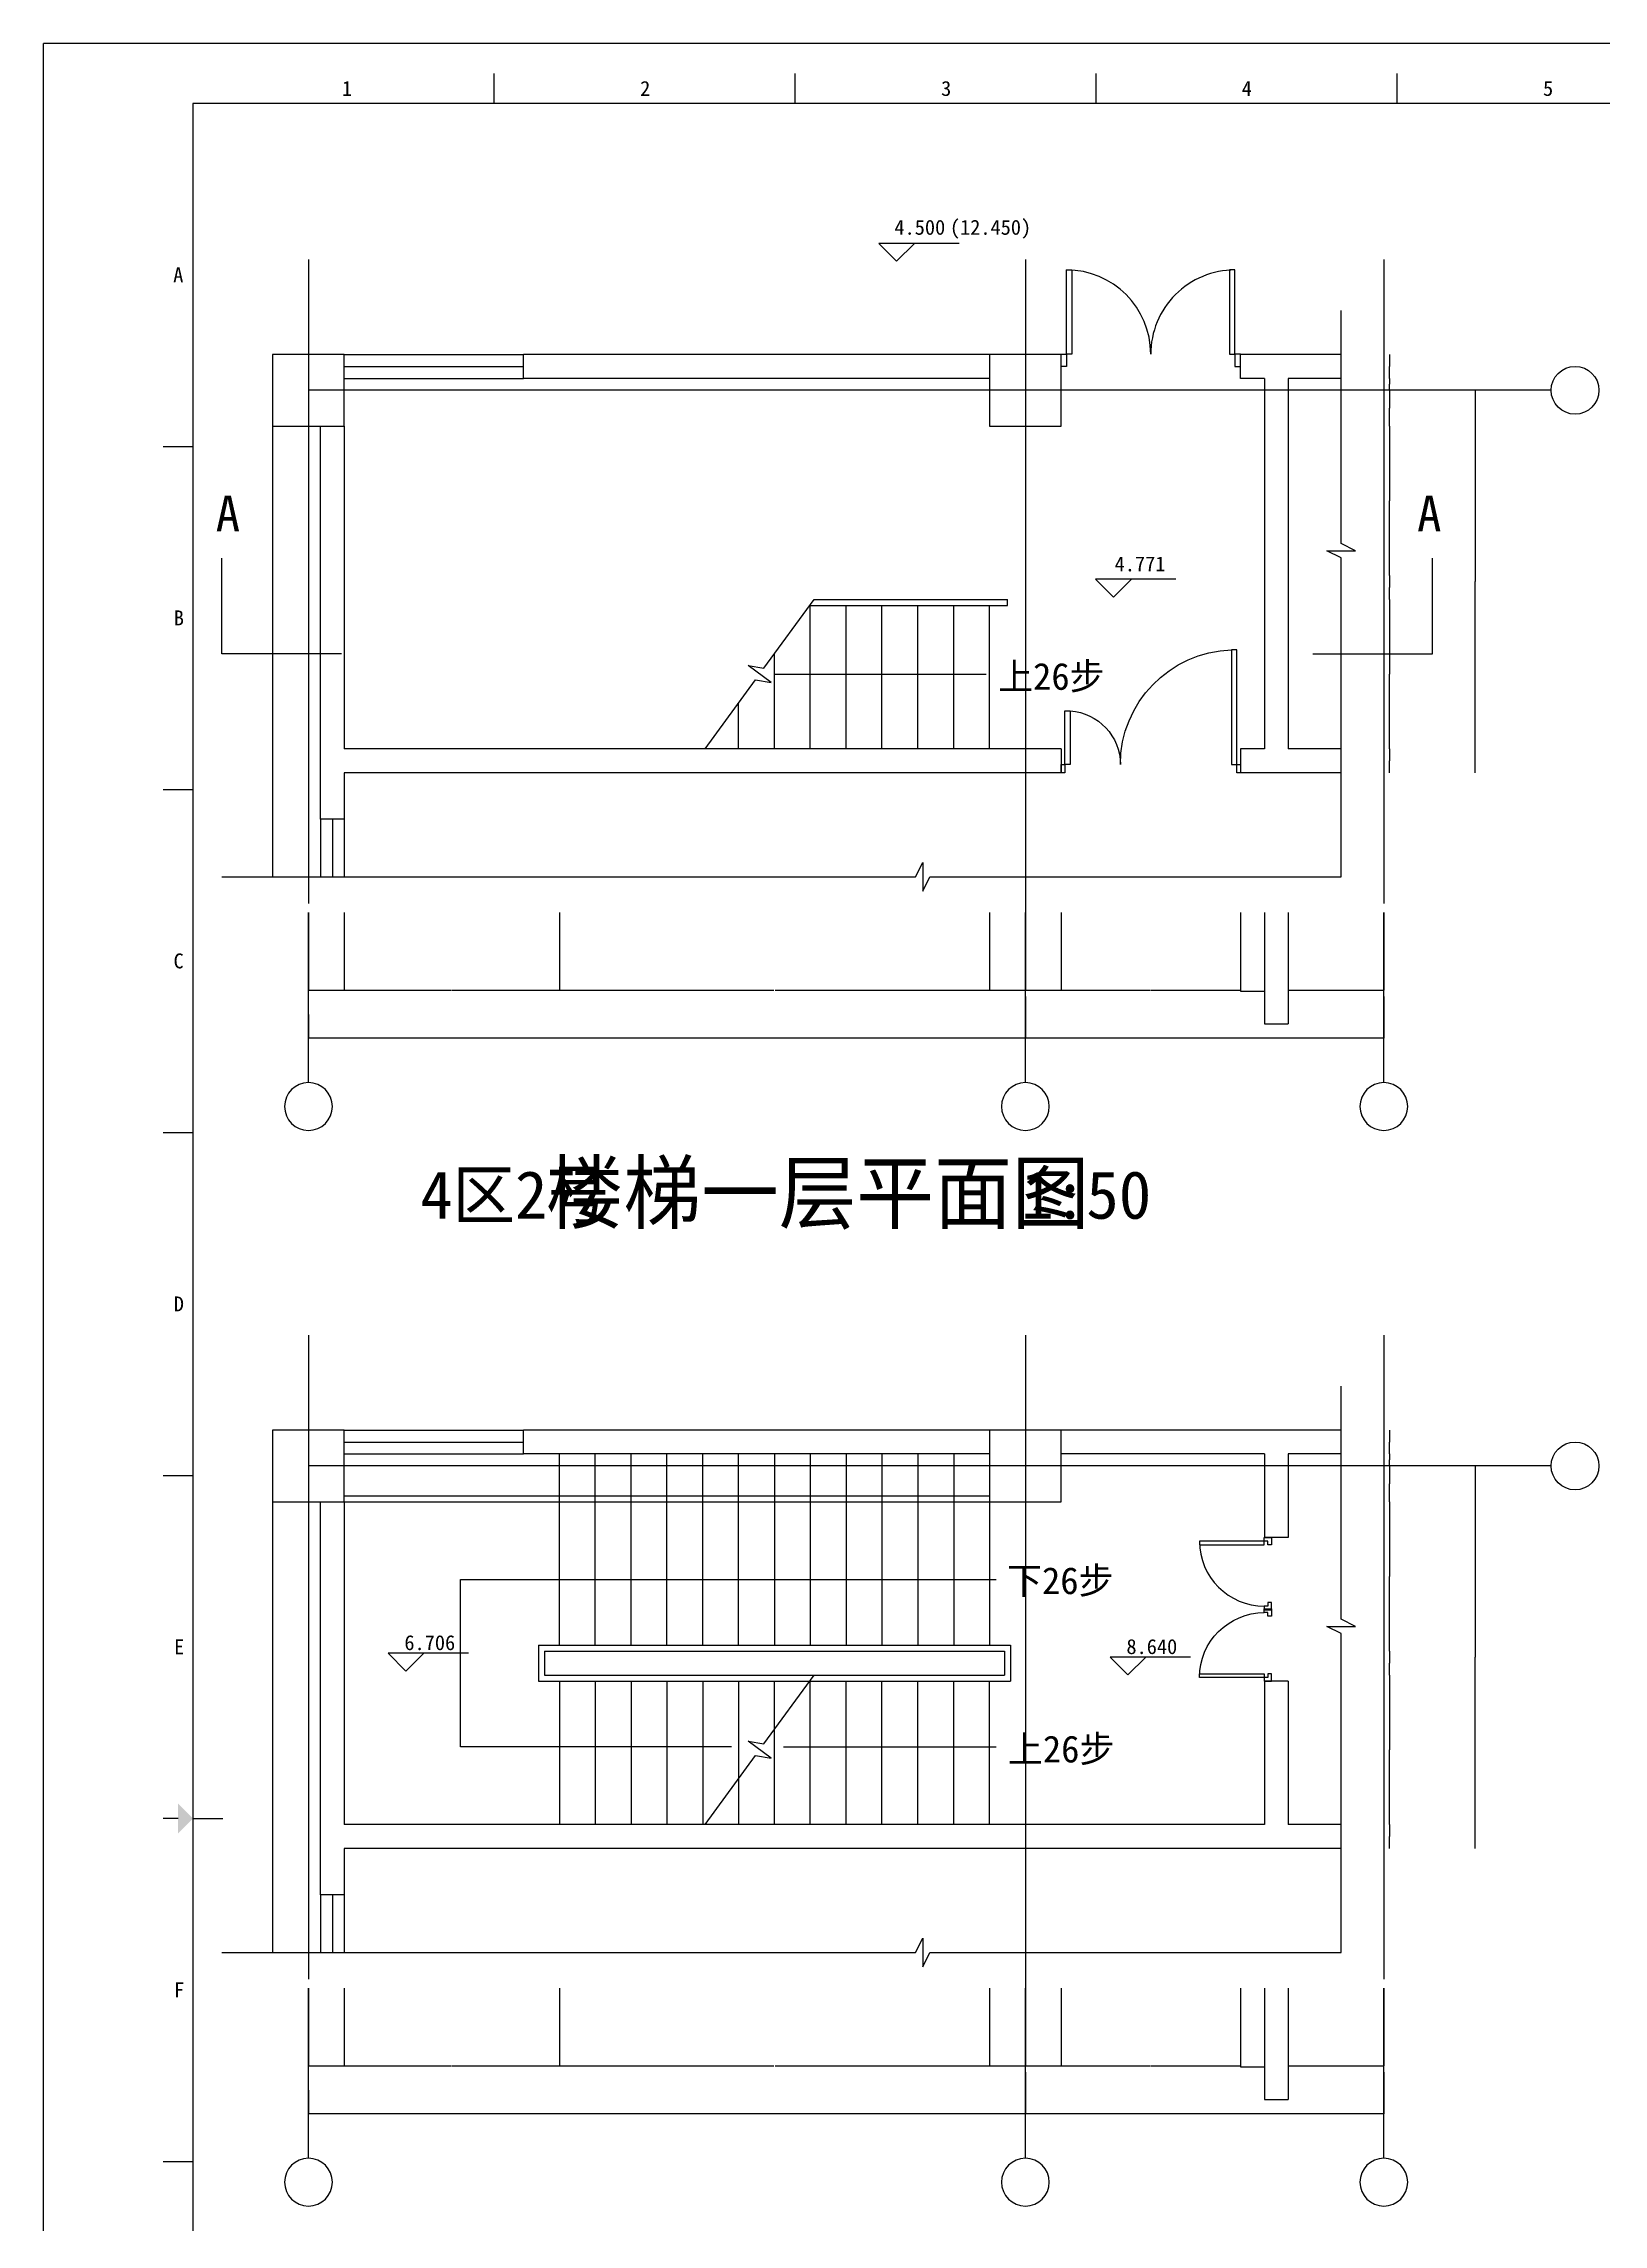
# Model space of a CAD drawing. Header units: metres. Extents: x 362710 to 404760, y -22906 to 6794.
# Drawn here: x 362710 to 375764, y -11453 to 6794 of the extents above; entities that cross this region are included whole.
import ezdxf

# ---------------------------------------------------------------- set-up
doc = ezdxf.new("R2010")
doc.units = ezdxf.units.M
for name, color, linetype in [('AXIS', 3, 'Continuous'), ('COLUMN', 1, 'Continuous'), ('DOOR', 151, 'Continuous'), ('DOTE', 251, 'Continuous'), ('PUB_DIM', 3, 'Continuous'), ('STAIR1', 4, 'Continuous'), ('TEXT', 7, 'Continuous'), ('TK', 9, 'Continuous'), ('WALL', 2, 'Continuous'), ('WALLS', 2, 'Continuous'), ('WINDOW', 142, 'Continuous'), ('文字', 21, 'Continuous'), ('标注', 3, 'Continuous'), ('详细尺寸', 3, 'Continuous')]:
    doc.layers.add(name, color=color, linetype=linetype)
doc.dimstyles.get("Standard").update_dxf_attribs({"dimtxt": 2.5, "dimasz": 2.5, "dimexe": 1.25, "dimexo": 0.625, "dimtad": 1, "dimcen": 2.5, "dimazin": 3, "dimtfac": 1, "dimtmove": 0, "dimatfit": 3})

# ---------------------------------------------------------------- blocks, each defined once
blk = doc.blocks.new('_FZH')
for p, q in [((0.5, 0.5), (-0.5, 0.5)), ((-0.5, 0.5), (-0.5, -0.5)), ((0.5, -0.5), (0.5, 0.5)), ((-0.5, -0.5), (0.5, -0.5))]:
    blk.add_line(p, q)
blk = doc.blocks.new('A$C2F9F7145')
for points in [[(90, 900), (0, 900), (0, 810), (45, 810), (45, 855), (90, 855)], [(90, 0), (0, 0), (0, 90), (45, 90), (45, 45), (90, 45)], [(90, 45), (900, 45), (900, 90), (90, 90)]]:
    blk.add_lwpolyline(points, close=True)
blk.add_arc((90, 45), 810, 0, 90)
blk = doc.blocks.new('_AXISO')
blk.add_circle((0, 0), 0.5)
blk = doc.blocks.new('A$C0D6D0142')
at = {"layer": '标注'}
for p, q in [((600, 600), (0, 600)), ((0, 600), (600, 0)), ((2691.18, 600), (600, 600)), ((1200, 600), (600, 0))]:
    blk.add_line(p, q, dxfattribs=at)
blk = doc.blocks.new('A$C3312229B')
for points in [[(30, 68), (30, 1028), (75, 1028), (75, 68)], [(1470, 68), (1470, 518), (1425, 518), (1425, 68)], [(0, 68), (0, 0), (30, 0), (30, 68)], [(1470, 68), (1470, 0), (1500, 0), (1500, 68)]]:
    blk.add_lwpolyline(points, close=True)
for centre, radius, start, end in [((44.15, 67.65), 960.85, 0.02, 88.16), ((1456.93, 67.2), 451.93, 94.05, 179.9)]:
    blk.add_arc(centre, radius, start, end)
blk = doc.blocks.new('A$C61456A32')
for points in [[(0, 807), (0, 705), (45, 705), (45, 807)], [(1500, 807), (1500, 705), (1455, 705), (1455, 807)], [(45, 705), (45, 0), (90, 0), (90, 705)], [(1455, 705), (1455, 0), (1410, 0), (1410, 705)]]:
    blk.add_lwpolyline(points, close=True)
for centre, start, end in [((45, 705), 270, 0), ((1455, 705), 180, 270)]:
    blk.add_arc(centre, 705, start, end)
blk = doc.blocks.new('*D52')
for p, q in [((373973.39, -5407.08), (373973.39, -6032.08)), ((373973.14, -6032.08), (373972.89, -6032.08)), ((373973.39, -6657.08), (373973.39, -6032.08)), ((373973.39, -6032.08), (373973.39, -6032.08)), ((373973.64, -6032.08), (373973.89, -6032.08))]:
    blk.add_line(p, q)
at = {"layer": 'Defpoints'}
for p in [(373973.39, -5407.08), (373973.39, -6032.08), (373973.39, -6657.08)]:
    blk.add_point(p, dxfattribs=at)
at = {"layer": '详细尺寸', "insert": (373973.39, -6030.955), "char_height": 1, "attachment_point": 5}
blk.add_mtext('0', dxfattribs=at)
blk = doc.blocks.new('*D53')
for p, q in [((374692.19, -5107.08), (374692.19, -6707.08)), ((374691.94, -6707.08), (374691.69, -6707.08)), ((374692.19, -8307.08), (374692.19, -6707.08)), ((374692.19, -6707.08), (374692.19, -6707.08)), ((374692.44, -6707.08), (374692.69, -6707.08))]:
    blk.add_line(p, q)
at = {"layer": 'Defpoints'}
for p in [(374692.19, -5107.08), (374692.19, -6707.08), (374692.19, -8307.08)]:
    blk.add_point(p, dxfattribs=at)
at = {"layer": 'AXIS', "insert": (374692.19, -6705.955), "char_height": 1, "attachment_point": 5}
blk.add_mtext('0', dxfattribs=at)
blk = doc.blocks.new('*D63')
for p, q in [((364926.4, -10328.89), (364926.4, -10527.54)), ((370926.4, -10328.89), (370926.4, -10527.54)), ((367924.4, -10527.54), (364926.15, -10527.54)), ((370926.65, -10527.54), (367928.4, -10527.54))]:
    blk.add_line(p, q)
at = {"layer": 'Defpoints'}
for p in [(364926.4, -10328.89), (370926.4, -10328.89), (370926.4, -10527.54)]:
    blk.add_point(p, dxfattribs=at)
at = {"layer": 'AXIS', "insert": (367926.4, -10527.54), "char_height": 1, "attachment_point": 5}
blk.add_mtext('6000', dxfattribs=at)
blk = doc.blocks.new('*D64')
for p, q in [((370926.4, -10178.89), (370926.4, -10527.54)), ((373926.4, -10178.89), (373926.4, -10527.54)), ((372424.4, -10527.54), (370926.15, -10527.54)), ((373926.65, -10527.54), (372428.4, -10527.54))]:
    blk.add_line(p, q)
at = {"layer": 'Defpoints'}
for p in [(370926.4, -10178.89), (373926.4, -10178.89), (373926.4, -10527.54)]:
    blk.add_point(p, dxfattribs=at)
at = {"layer": 'AXIS', "insert": (372426.4, -10527.54), "char_height": 1, "attachment_point": 5}
blk.add_mtext('3000', dxfattribs=at)
blk = doc.blocks.new('*D65')
for p, q in [((373126.4, -9477.54), (373126.4, -10127.54)), ((373926.4, -9477.54), (373926.4, -10127.54)), ((373126.65, -10127.54), (373524.9, -10127.54)), ((373527.9, -10127.54), (373926.15, -10127.54))]:
    blk.add_line(p, q)
at = {"layer": 'Defpoints'}
for p in [(373126.4, -9477.54), (373926.4, -9477.54), (373126.4, -10127.54)]:
    blk.add_point(p, dxfattribs=at)
at = {"layer": '详细尺寸', "insert": (373526.4, -10127.54), "char_height": 1, "attachment_point": 5}
blk.add_mtext('800', dxfattribs=at)
blk = doc.blocks.new('*D66')
for p, q in [((364926.4, -9477.54), (364926.4, -10127.54)), ((365226.4, -9477.54), (365226.4, -10127.54)), ((364926.65, -10127.54), (365074.9, -10127.54)), ((365077.9, -10127.54), (365226.15, -10127.54))]:
    blk.add_line(p, q)
at = {"layer": 'Defpoints'}
for p in [(364926.4, -9477.54), (365226.4, -9477.54), (364926.4, -10127.54)]:
    blk.add_point(p, dxfattribs=at)
at = {"layer": '详细尺寸', "insert": (365076.4, -10127.54), "char_height": 1, "attachment_point": 5}
blk.add_mtext('300', dxfattribs=at)
blk = doc.blocks.new('*D67')
for p, q in [((370926.4, -9477.54), (370926.4, -10127.54)), ((371226.4, -9477.54), (371226.4, -10127.54)), ((370926.65, -10127.54), (371074.9, -10127.54)), ((371077.9, -10127.54), (371226.15, -10127.54))]:
    blk.add_line(p, q)
at = {"layer": 'Defpoints'}
for p in [(370926.4, -9477.54), (371226.4, -9477.54), (370926.4, -10127.54)]:
    blk.add_point(p, dxfattribs=at)
at = {"layer": '详细尺寸', "insert": (371076.4, -10127.54), "char_height": 1, "attachment_point": 5}
blk.add_mtext('300', dxfattribs=at)
blk = doc.blocks.new('*D68')
for p, q in [((370626.4, -9477.54), (370626.4, -10127.54)), ((370926.4, -9477.54), (370926.4, -10127.54)), ((370626.65, -10127.54), (370774.9, -10127.54)), ((370777.9, -10127.54), (370926.15, -10127.54))]:
    blk.add_line(p, q)
at = {"layer": 'Defpoints'}
for p in [(370626.4, -9477.54), (370926.4, -9477.54), (370626.4, -10127.54)]:
    blk.add_point(p, dxfattribs=at)
at = {"layer": '详细尺寸', "insert": (370776.4, -10127.54), "char_height": 1, "attachment_point": 5}
blk.add_mtext('300', dxfattribs=at)
blk = doc.blocks.new('*D69')
for p, q in [((372726.4, -9477.54), (372726.4, -10133.59)), ((372926.4, -9477.54), (372926.4, -10133.59)), ((372726.65, -10133.59), (372824.9, -10133.59)), ((372827.9, -10133.59), (372926.15, -10133.59))]:
    blk.add_line(p, q)
at = {"layer": 'Defpoints'}
for p in [(372726.4, -9477.54), (372926.4, -9477.54), (372726.4, -10133.59)]:
    blk.add_point(p, dxfattribs=at)
at = {"layer": '详细尺寸', "insert": (372826.4, -10133.59), "char_height": 1, "attachment_point": 5}
blk.add_mtext('200', dxfattribs=at)
blk = doc.blocks.new('*D70')
for p, q in [((372926.4, -9477.54), (372926.4, -10408.32)), ((373126.4, -9477.54), (373126.4, -10408.32)), ((372926.65, -10408.32), (373024.9, -10408.32)), ((373027.9, -10408.32), (373126.15, -10408.32))]:
    blk.add_line(p, q)
at = {"layer": 'Defpoints'}
for p in [(372926.4, -9477.54), (373126.4, -9477.54), (372926.4, -10408.32)]:
    blk.add_point(p, dxfattribs=at)
at = {"layer": '详细尺寸', "insert": (373026.4, -10408.32), "char_height": 1, "attachment_point": 5}
blk.add_mtext('200', dxfattribs=at)
blk = doc.blocks.new('*D71')
for p, q in [((371226.4, -9477.54), (371226.4, -10127.54)), ((372726.4, -9477.54), (372726.4, -10127.54)), ((371226.65, -10127.54), (371974.4, -10127.54)), ((371978.4, -10127.54), (372726.15, -10127.54))]:
    blk.add_line(p, q)
at = {"layer": 'Defpoints'}
for p in [(371226.4, -9477.54), (372726.4, -9477.54), (371226.4, -10127.54)]:
    blk.add_point(p, dxfattribs=at)
at = {"layer": '详细尺寸', "insert": (371976.4, -10127.54), "char_height": 1, "attachment_point": 5}
blk.add_mtext('1500', dxfattribs=at)
blk = doc.blocks.new('*D72')
for p, q in [((367026.4, -9477.54), (367026.4, -10127.54)), ((370626.4, -9477.54), (370626.4, -10127.54)), ((367026.65, -10127.54), (368820.9, -10127.54)), ((368831.9, -10127.54), (370626.15, -10127.54))]:
    blk.add_line(p, q)
at = {"layer": 'Defpoints'}
for p in [(367026.4, -9477.54), (370626.4, -9477.54), (367026.4, -10127.54)]:
    blk.add_point(p, dxfattribs=at)
at = {"layer": '详细尺寸', "insert": (368826.4, -10127.54), "char_height": 1, "attachment_point": 5}
blk.add_mtext('300X12=3600', dxfattribs=at)
blk = doc.blocks.new('*D73')
for p, q in [((365226.4, -9477.54), (365226.4, -10127.54)), ((367026.4, -9477.54), (367026.4, -10127.54)), ((365226.65, -10127.54), (366124.4, -10127.54)), ((366128.4, -10127.54), (367026.15, -10127.54))]:
    blk.add_line(p, q)
at = {"layer": 'Defpoints'}
for p in [(365226.4, -9477.54), (367026.4, -9477.54), (365226.4, -10127.54)]:
    blk.add_point(p, dxfattribs=at)
at = {"layer": '详细尺寸', "insert": (366126.4, -10127.54), "char_height": 1, "attachment_point": 5}
blk.add_mtext('1800', dxfattribs=at)
blk = doc.blocks.new('*D80')
for p, q in [((373973.39, -6857.08), (373973.39, -7482.08)), ((373973.14, -7482.08), (373972.89, -7482.08)), ((373973.39, -8107.08), (373973.39, -7482.08)), ((373973.39, -7482.08), (373973.39, -7482.08)), ((373973.64, -7482.08), (373973.89, -7482.08))]:
    blk.add_line(p, q)
at = {"layer": 'Defpoints'}
for p in [(373973.39, -6857.08), (373973.39, -7482.08), (373973.39, -8107.08)]:
    blk.add_point(p, dxfattribs=at)
at = {"layer": '详细尺寸', "insert": (373973.39, -7480.955), "char_height": 1, "attachment_point": 5}
blk.add_mtext('0', dxfattribs=at)
blk = doc.blocks.new('*D81')
for p, q in [((373973.14, -8207.08), (373972.89, -8207.08)), ((373973.39, -8107.08), (373973.39, -8207.08)), ((373973.39, -8307.08), (373973.39, -8207.08)), ((373973.39, -8207.08), (373973.39, -8207.08)), ((373973.64, -8207.08), (373973.89, -8207.08))]:
    blk.add_line(p, q)
at = {"layer": 'Defpoints'}
for p in [(373973.39, -8107.08), (373973.39, -8207.08), (373973.39, -8307.08)]:
    blk.add_point(p, dxfattribs=at)
at = {"layer": '详细尺寸', "insert": (373973.39, -8205.955), "char_height": 1, "attachment_point": 5}
blk.add_mtext('0', dxfattribs=at)
blk = doc.blocks.new('*D82')
for p, q in [((373973.39, -6657.08), (373973.39, -6757.08)), ((373973.14, -6757.08), (373972.89, -6757.08)), ((373973.39, -6857.08), (373973.39, -6757.08)), ((373973.39, -6757.08), (373973.39, -6757.08)), ((373973.64, -6757.08), (373973.89, -6757.08))]:
    blk.add_line(p, q)
at = {"layer": 'Defpoints'}
for p in [(373973.39, -6657.08), (373973.39, -6757.08), (373973.39, -6857.08)]:
    blk.add_point(p, dxfattribs=at)
at = {"layer": '详细尺寸', "insert": (373973.39, -6755.955), "char_height": 1, "attachment_point": 5}
blk.add_mtext('0', dxfattribs=at)
blk = doc.blocks.new('*D88')
for p, q in [((373973.14, -4907.08), (373972.89, -4907.08)), ((373973.39, -4807.08), (373973.39, -4907.08)), ((373973.39, -5007.08), (373973.39, -4907.08)), ((373973.39, -4907.08), (373973.39, -4907.08)), ((373973.64, -4907.08), (373973.89, -4907.08))]:
    blk.add_line(p, q)
at = {"layer": 'Defpoints'}
for p in [(373973.39, -4807.08), (373973.39, -4907.08), (373973.39, -5007.08)]:
    blk.add_point(p, dxfattribs=at)
at = {"layer": '详细尺寸', "insert": (373973.39, -4905.955), "char_height": 1, "attachment_point": 5}
blk.add_mtext('0', dxfattribs=at)
blk = doc.blocks.new('*D89')
for p, q in [((373973.39, -5107.08), (373973.39, -5257.08)), ((373973.14, -5257.08), (373972.89, -5257.08)), ((373973.39, -5407.08), (373973.39, -5257.08)), ((373973.39, -5257.08), (373973.39, -5257.08)), ((373973.64, -5257.08), (373973.89, -5257.08))]:
    blk.add_line(p, q)
at = {"layer": 'Defpoints'}
for p in [(373973.39, -5107.08), (373973.39, -5257.08), (373973.39, -5407.08)]:
    blk.add_point(p, dxfattribs=at)
at = {"layer": '详细尺寸', "insert": (373973.39, -5255.955), "char_height": 1, "attachment_point": 5}
blk.add_mtext('0', dxfattribs=at)
blk = doc.blocks.new('*D90')
for p, q in [((373973.14, -5057.08), (373972.89, -5057.08)), ((373973.39, -5007.08), (373973.39, -5057.08)), ((373973.39, -5107.08), (373973.39, -5057.08)), ((373973.39, -5057.08), (373973.39, -5057.08)), ((373973.64, -5057.08), (373973.89, -5057.08))]:
    blk.add_line(p, q)
at = {"layer": 'Defpoints'}
for p in [(373973.39, -5007.08), (373973.39, -5057.08), (373973.39, -5107.08)]:
    blk.add_point(p, dxfattribs=at)
at = {"layer": '详细尺寸', "insert": (373973.39, -5055.955), "char_height": 1, "attachment_point": 5}
blk.add_mtext('0', dxfattribs=at)
blk = doc.blocks.new('*D98')
for p, q in [((370926.4, -1178.89), (370926.4, -1527.54)), ((373926.4, -1178.89), (373926.4, -1527.54)), ((372424.4, -1527.54), (370926.15, -1527.54)), ((373926.65, -1527.54), (372428.4, -1527.54))]:
    blk.add_line(p, q)
at = {"layer": 'Defpoints'}
for p in [(370926.4, -1178.89), (373926.4, -1178.89), (373926.4, -1527.54)]:
    blk.add_point(p, dxfattribs=at)
at = {"layer": 'AXIS', "insert": (372426.4, -1527.54), "char_height": 1, "attachment_point": 5}
blk.add_mtext('3000', dxfattribs=at)
blk = doc.blocks.new('*D99')
for p, q in [((373126.4, -477.54), (373126.4, -1127.54)), ((373926.4, -477.54), (373926.4, -1127.54)), ((373126.65, -1127.54), (373524.9, -1127.54)), ((373527.9, -1127.54), (373926.15, -1127.54))]:
    blk.add_line(p, q)
at = {"layer": 'Defpoints'}
for p in [(373126.4, -477.54), (373926.4, -477.54), (373126.4, -1127.54)]:
    blk.add_point(p, dxfattribs=at)
at = {"layer": '详细尺寸', "insert": (373526.4, -1127.54), "char_height": 1, "attachment_point": 5}
blk.add_mtext('800', dxfattribs=at)
blk = doc.blocks.new('*D100')
for p, q in [((367026.4, -477.54), (367026.4, -1127.54)), ((370626.4, -477.54), (370626.4, -1127.54)), ((367026.65, -1127.54), (368820.9, -1127.54)), ((368831.9, -1127.54), (370626.15, -1127.54))]:
    blk.add_line(p, q)
at = {"layer": 'Defpoints'}
for p in [(367026.4, -477.54), (370626.4, -477.54), (367026.4, -1127.54)]:
    blk.add_point(p, dxfattribs=at)
at = {"layer": '详细尺寸', "insert": (368826.4, -1127.54), "char_height": 1, "attachment_point": 5}
blk.add_mtext('300X12=3600', dxfattribs=at)
blk = doc.blocks.new('*D101')
for p, q in [((365226.4, -477.54), (365226.4, -1127.54)), ((367026.4, -477.54), (367026.4, -1127.54)), ((365226.65, -1127.54), (366124.4, -1127.54)), ((366128.4, -1127.54), (367026.15, -1127.54))]:
    blk.add_line(p, q)
at = {"layer": 'Defpoints'}
for p in [(365226.4, -477.54), (367026.4, -477.54), (365226.4, -1127.54)]:
    blk.add_point(p, dxfattribs=at)
at = {"layer": '详细尺寸', "insert": (366126.4, -1127.54), "char_height": 1, "attachment_point": 5}
blk.add_mtext('1800', dxfattribs=at)
blk = doc.blocks.new('*D102')
for p, q in [((364926.4, -477.54), (364926.4, -1127.54)), ((365226.4, -477.54), (365226.4, -1127.54)), ((364926.65, -1127.54), (365074.9, -1127.54)), ((365077.9, -1127.54), (365226.15, -1127.54))]:
    blk.add_line(p, q)
at = {"layer": 'Defpoints'}
for p in [(364926.4, -477.54), (365226.4, -477.54), (364926.4, -1127.54)]:
    blk.add_point(p, dxfattribs=at)
at = {"layer": '详细尺寸', "insert": (365076.4, -1127.54), "char_height": 1, "attachment_point": 5}
blk.add_mtext('300', dxfattribs=at)
blk = doc.blocks.new('*D103')
for p, q in [((370926.4, -477.54), (370926.4, -1127.54)), ((371226.4, -477.54), (371226.4, -1127.54)), ((370926.65, -1127.54), (371074.9, -1127.54)), ((371077.9, -1127.54), (371226.15, -1127.54))]:
    blk.add_line(p, q)
at = {"layer": 'Defpoints'}
for p in [(370926.4, -477.54), (371226.4, -477.54), (370926.4, -1127.54)]:
    blk.add_point(p, dxfattribs=at)
at = {"layer": '详细尺寸', "insert": (371076.4, -1127.54), "char_height": 1, "attachment_point": 5}
blk.add_mtext('300', dxfattribs=at)
blk = doc.blocks.new('*D104')
for p, q in [((370626.4, -477.54), (370626.4, -1127.54)), ((370926.4, -477.54), (370926.4, -1127.54)), ((370626.65, -1127.54), (370774.9, -1127.54)), ((370777.9, -1127.54), (370926.15, -1127.54))]:
    blk.add_line(p, q)
at = {"layer": 'Defpoints'}
for p in [(370626.4, -477.54), (370926.4, -477.54), (370626.4, -1127.54)]:
    blk.add_point(p, dxfattribs=at)
at = {"layer": '详细尺寸', "insert": (370776.4, -1127.54), "char_height": 1, "attachment_point": 5}
blk.add_mtext('300', dxfattribs=at)
blk = doc.blocks.new('*D105')
for p, q in [((372726.4, -477.54), (372726.4, -1133.59)), ((372926.4, -477.54), (372926.4, -1133.59)), ((372726.65, -1133.59), (372824.9, -1133.59)), ((372827.9, -1133.59), (372926.15, -1133.59))]:
    blk.add_line(p, q)
at = {"layer": 'Defpoints'}
for p in [(372726.4, -477.54), (372926.4, -477.54), (372726.4, -1133.59)]:
    blk.add_point(p, dxfattribs=at)
at = {"layer": '详细尺寸', "insert": (372826.4, -1133.59), "char_height": 1, "attachment_point": 5}
blk.add_mtext('200', dxfattribs=at)
blk = doc.blocks.new('*D106')
for p, q in [((372926.4, -477.54), (372926.4, -1408.32)), ((373126.4, -477.54), (373126.4, -1408.32)), ((372926.65, -1408.32), (373024.9, -1408.32)), ((373027.9, -1408.32), (373126.15, -1408.32))]:
    blk.add_line(p, q)
at = {"layer": 'Defpoints'}
for p in [(372926.4, -477.54), (373126.4, -477.54), (372926.4, -1408.32)]:
    blk.add_point(p, dxfattribs=at)
at = {"layer": '详细尺寸', "insert": (373026.4, -1408.32), "char_height": 1, "attachment_point": 5}
blk.add_mtext('200', dxfattribs=at)
blk = doc.blocks.new('*D107')
for p, q in [((371226.4, -477.54), (371226.4, -1127.54)), ((372726.4, -477.54), (372726.4, -1127.54)), ((371226.65, -1127.54), (371974.4, -1127.54)), ((371978.4, -1127.54), (372726.15, -1127.54))]:
    blk.add_line(p, q)
at = {"layer": 'Defpoints'}
for p in [(371226.4, -477.54), (372726.4, -477.54), (371226.4, -1127.54)]:
    blk.add_point(p, dxfattribs=at)
at = {"layer": '详细尺寸', "insert": (371976.4, -1127.54), "char_height": 1, "attachment_point": 5}
blk.add_mtext('1500', dxfattribs=at)
blk = doc.blocks.new('*D108')
for p, q in [((364926.4, -1328.89), (364926.4, -1527.54)), ((370926.4, -1328.89), (370926.4, -1527.54)), ((367924.4, -1527.54), (364926.15, -1527.54)), ((370926.65, -1527.54), (367928.4, -1527.54))]:
    blk.add_line(p, q)
at = {"layer": 'Defpoints'}
for p in [(364926.4, -1328.89), (370926.4, -1328.89), (370926.4, -1527.54)]:
    blk.add_point(p, dxfattribs=at)
at = {"layer": 'AXIS', "insert": (367926.4, -1527.54), "char_height": 1, "attachment_point": 5}
blk.add_mtext('6000', dxfattribs=at)
blk = doc.blocks.new('*D117')
for p, q in [((374692.19, 3892.92), (374692.19, 2292.92)), ((374691.94, 2292.92), (374691.69, 2292.92)), ((374692.19, 692.92), (374692.19, 2292.92)), ((374692.19, 2292.92), (374692.19, 2292.92)), ((374692.44, 2292.92), (374692.69, 2292.92))]:
    blk.add_line(p, q)
at = {"layer": 'Defpoints'}
for p in [(374692.19, 3892.92), (374692.19, 2292.92), (374692.19, 692.92)]:
    blk.add_point(p, dxfattribs=at)
at = {"layer": 'AXIS', "insert": (374692.19, 2294.045), "char_height": 1, "attachment_point": 5}
blk.add_mtext('0', dxfattribs=at)
blk = doc.blocks.new('*D118')
for p, q in [((373973.39, 3592.92), (373973.39, 2967.92)), ((373973.14, 2967.92), (373972.89, 2967.92)), ((373973.39, 2342.92), (373973.39, 2967.92)), ((373973.39, 2967.92), (373973.39, 2967.92)), ((373973.64, 2967.92), (373973.89, 2967.92))]:
    blk.add_line(p, q)
at = {"layer": 'Defpoints'}
for p in [(373973.39, 3592.92), (373973.39, 2967.92), (373973.39, 2342.92)]:
    blk.add_point(p, dxfattribs=at)
at = {"layer": '详细尺寸', "insert": (373973.39, 2969.045), "char_height": 1, "attachment_point": 5}
blk.add_mtext('0', dxfattribs=at)
blk = doc.blocks.new('*D121')
for p, q in [((373973.39, 2142.92), (373973.39, 1517.92)), ((373973.14, 1517.92), (373972.89, 1517.92)), ((373973.39, 892.92), (373973.39, 1517.92)), ((373973.39, 1517.92), (373973.39, 1517.92)), ((373973.64, 1517.92), (373973.89, 1517.92))]:
    blk.add_line(p, q)
at = {"layer": 'Defpoints'}
for p in [(373973.39, 2142.92), (373973.39, 1517.92), (373973.39, 892.92)]:
    blk.add_point(p, dxfattribs=at)
at = {"layer": '详细尺寸', "insert": (373973.39, 1519.045), "char_height": 1, "attachment_point": 5}
blk.add_mtext('0', dxfattribs=at)
blk = doc.blocks.new('*D122')
for p, q in [((373973.14, 792.92), (373972.89, 792.92)), ((373973.39, 892.92), (373973.39, 792.92)), ((373973.39, 692.92), (373973.39, 792.92)), ((373973.39, 792.92), (373973.39, 792.92)), ((373973.64, 792.92), (373973.89, 792.92))]:
    blk.add_line(p, q)
at = {"layer": 'Defpoints'}
for p in [(373973.39, 892.92), (373973.39, 792.92), (373973.39, 692.92)]:
    blk.add_point(p, dxfattribs=at)
at = {"layer": '详细尺寸', "insert": (373973.39, 794.045), "char_height": 1, "attachment_point": 5}
blk.add_mtext('0', dxfattribs=at)
blk = doc.blocks.new('*D123')
for p, q in [((373973.14, 2242.92), (373972.89, 2242.92)), ((373973.39, 2342.92), (373973.39, 2242.92)), ((373973.39, 2142.92), (373973.39, 2242.92)), ((373973.39, 2242.92), (373973.39, 2242.92)), ((373973.64, 2242.92), (373973.89, 2242.92))]:
    blk.add_line(p, q)
at = {"layer": 'Defpoints'}
for p in [(373973.39, 2342.92), (373973.39, 2242.92), (373973.39, 2142.92)]:
    blk.add_point(p, dxfattribs=at)
at = {"layer": '详细尺寸', "insert": (373973.39, 2244.045), "char_height": 1, "attachment_point": 5}
blk.add_mtext('0', dxfattribs=at)
blk = doc.blocks.new('*D127')
for p, q in [((373973.14, 4092.92), (373972.89, 4092.92)), ((373973.39, 4192.92), (373973.39, 4092.92)), ((373973.39, 3992.92), (373973.39, 4092.92)), ((373973.39, 4092.92), (373973.39, 4092.92)), ((373973.64, 4092.92), (373973.89, 4092.92))]:
    blk.add_line(p, q)
at = {"layer": 'Defpoints'}
for p in [(373973.39, 4192.92), (373973.39, 4092.92), (373973.39, 3992.92)]:
    blk.add_point(p, dxfattribs=at)
at = {"layer": '详细尺寸', "insert": (373973.39, 4094.045), "char_height": 1, "attachment_point": 5}
blk.add_mtext('0', dxfattribs=at)
blk = doc.blocks.new('*D128')
for p, q in [((373973.39, 3892.92), (373973.39, 3742.92)), ((373973.14, 3742.92), (373972.89, 3742.92)), ((373973.39, 3592.92), (373973.39, 3742.92)), ((373973.39, 3742.92), (373973.39, 3742.92)), ((373973.64, 3742.92), (373973.89, 3742.92))]:
    blk.add_line(p, q)
at = {"layer": 'Defpoints'}
for p in [(373973.39, 3892.92), (373973.39, 3742.92), (373973.39, 3592.92)]:
    blk.add_point(p, dxfattribs=at)
at = {"layer": '详细尺寸', "insert": (373973.39, 3744.045), "char_height": 1, "attachment_point": 5}
blk.add_mtext('0', dxfattribs=at)
blk = doc.blocks.new('*D129')
for p, q in [((373973.14, 3942.92), (373972.89, 3942.92)), ((373973.39, 3992.92), (373973.39, 3942.92)), ((373973.39, 3892.92), (373973.39, 3942.92)), ((373973.39, 3942.92), (373973.39, 3942.92)), ((373973.64, 3942.92), (373973.89, 3942.92))]:
    blk.add_line(p, q)
at = {"layer": 'Defpoints'}
for p in [(373973.39, 3992.92), (373973.39, 3942.92), (373973.39, 3892.92)]:
    blk.add_point(p, dxfattribs=at)
at = {"layer": '详细尺寸', "insert": (373973.39, 3944.045), "char_height": 1, "attachment_point": 5}
blk.add_mtext('0', dxfattribs=at)

msp = doc.modelspace()

# ---------------------------------------------------------------- linework, layer by layer
for p, q in [((373569.72, 4192.92), (372725.45, 4192.92)), ((372888.62, 3992.92), (372725.45, 3992.92)), ((372926.4, 3992.92), (372846.09, 3992.92)), ((372926.4, 3992.92), (372926.4, 892.92)), ((373126.4, 3992.92), (373126.4, 892.92)), ((373569.72, 3992.92), (373126.4, 3992.92)), ((364626.4, 3592.92), (364624.4, -177.5)), ((365026.4, 303.72), (365026.4, 3592.92)), ((365226.4, 3592.92), (365226.4, 892.92)), ((371226.4, 892.92), (371226.4, 692.92)), ((372726.4, 892.92), (372726.4, 692.92)), ((373569.72, 892.92), (373126.4, 892.92)), ((365226.4, 692.92), (365226.4, 303.72)), ((365226.4, 303.72), (365026.4, 303.72)), ((373569.72, -4807.08), (371226.4, -4807.08)), ((372888.62, -5007.08), (371226.4, -5007.08)), ((372926.4, -5007.08), (372846.09, -5007.08)), ((372926.4, -5007.08), (372926.4, -5707.08)), ((373569.72, -5007.08), (373126.4, -5007.08)), ((373126.4, -5007.08), (373126.4, -5707.08)), ((364626.4, -5407.08), (364624.4, -9177.5)), ((365026.4, -8696.28), (365026.4, -5407.08)), ((365226.4, -5407.08), (365226.4, -8107.08)), ((373126.4, -5707.08), (372926.4, -5707.08)), ((372926.4, -6907.08), (372926.4, -8107.08)), ((373126.4, -6907.08), (372926.4, -6907.08)), ((373126.4, -6907.08), (373126.4, -8107.08)), ((373569.72, -8107.08), (373126.4, -8107.08)), ((365226.4, -8307.08), (365226.4, -8696.28)), ((365226.4, -8696.28), (365026.4, -8696.28))]:
    msp.add_line(p, q)
at = {"layer": 'AXIS'}
for p, q in [((375326.89, 3892.92), (373973.39, 3892.92)), ((364926.4, -1899.8), (364926.4, -477.54)), ((370926.4, -1899.8), (370926.4, -477.54)), ((373926.4, -1899.8), (373926.4, -477.54)), ((375326.89, -5107.08), (373973.39, -5107.08)), ((364926.4, -10899.8), (364926.4, -9477.54)), ((370926.4, -10899.8), (370926.4, -9477.54)), ((373926.4, -10899.8), (373926.4, -9477.54))]:
    msp.add_line(p, q, dxfattribs=at)
at = {"layer": 'COLUMN'}
for points in [[(365201.62, 1686.96), (364201.62, 1686.96), (364201.62, 2486.96)], [(373332.98, 1686.96), (374332.98, 1686.96), (374332.98, 2486.96)]]:
    msp.add_lwpolyline(points, dxfattribs=at)
at = {"layer": 'DOTE'}
for p, q in [((364926.4, 4986.85), (364926.4, -402.53)), ((370926.4, 4986.85), (370926.4, -477.54)), ((373926.4, 4986.85), (373926.4, -402.53)), ((374380.38, 3892.92), (364926.4, 3892.92)), ((364926.4, -4013.15), (364926.4, -9402.53)), ((370926.4, -4013.15), (370926.4, -9477.54)), ((373926.4, -4013.15), (373926.4, -9402.53)), ((374380.38, -5107.08), (364926.4, -5107.08))]:
    msp.add_line(p, q, dxfattribs=at)
at = {"layer": 'PUB_DIM'}
for points in [[(368826.4, 1518.56), (370598.89, 1517.49)], [(368466.39, -7457.42), (366199.03, -7457.42), (366199.03, -6056.74)], [(366199.03, -6056.74), (370680.89, -6056.74)], [(368901.76, -7457.42), (370680.89, -7457.42)]]:
    msp.add_lwpolyline(points, dxfattribs=at)
at = {"layer": 'STAIR1'}
for p, q in [((373569.72, 2610.39), (373569.72, 4559.91)), ((373689.72, 2550.39), (373569.72, 2610.39)), ((373569.72, 2490.39), (373449.72, 2550.39)), ((373449.72, 2550.39), (373689.72, 2550.39)), ((373569.72, -178.84), (373569.72, 2490.39)), ((368738.14, 1566.99), (369158.7, 2142.92)), ((369122.19, 2092.92), (370776.4, 2092.92)), ((369126.4, 893.72), (369126.4, 2092.92)), ((369158.7, 2142.92), (370776.4, 2142.92)), ((369426.4, 893.72), (369426.4, 2092.92)), ((369726.4, 893.72), (369726.4, 2092.92)), ((370026.4, 893.72), (370026.4, 2092.92)), ((370326.4, 893.72), (370326.4, 2092.92)), ((370626.4, 893.72), (370626.4, 2092.92)), ((370776.4, 2092.92), (370776.4, 2142.92)), ((368826.4, 893.72), (368826.4, 1687.87)), ((368246.22, 893.36), (368667.37, 1470.08)), ((368605.84, 1589.31), (368738.14, 1566.99)), ((368799.66, 1447.77), (368605.84, 1589.31)), ((368667.37, 1470.08), (368799.66, 1447.77)), ((368526.4, 893.72), (368526.4, 1277.04)), ((364201.14, -178.84), (370007.85, -178.84)), ((370007.85, -178.84), (370067.85, -58.84)), ((370067.85, -58.84), (370067.85, -298.84)), ((370067.85, -298.84), (370127.85, -178.84)), ((370127.85, -178.84), (373569.72, -178.84)), ((373569.72, -6389.61), (373569.72, -4440.09)), ((367026.4, -6607.08), (367026.4, -5007.08)), ((367326.4, -6607.08), (367326.4, -5007.08)), ((367626.4, -6607.08), (367626.4, -5007.08)), ((367926.4, -6607.08), (367926.4, -5007.08)), ((368226.4, -6607.08), (368226.4, -5007.08)), ((368526.4, -6607.08), (368526.4, -5007.08)), ((368826.4, -5007.08), (368826.4, -6607.08)), ((369126.4, -5007.08), (369126.4, -6607.08)), ((369426.4, -5007.08), (369426.4, -6607.08)), ((369726.4, -5007.08), (369726.4, -6607.08)), ((370026.4, -5007.08), (370026.4, -6607.08)), ((370326.4, -5007.08), (370326.4, -6607.08)), ((370626.4, -5007.08), (370626.4, -6607.08)), ((365226.4, -5357.08), (370626.4, -5357.08)), ((365226.4, -5407.08), (370626.4, -5407.08)), ((373569.72, -6509.61), (373449.72, -6449.61)), ((373449.72, -6449.61), (373689.72, -6449.61)), ((373689.72, -6449.61), (373569.72, -6389.61)), ((373569.72, -9178.84), (373569.72, -6509.61)), ((366851.4, -6607.08), (370801.4, -6607.08)), ((366851.4, -6607.08), (366851.4, -6907.08)), ((366901.4, -6657.08), (370751.4, -6657.08)), ((366901.4, -6657.08), (366901.4, -6857.08)), ((370751.4, -6657.08), (370751.4, -6857.08)), ((370801.4, -6607.08), (370801.4, -6907.08)), ((366851.4, -6907.08), (370801.4, -6907.08)), ((366901.4, -6857.08), (370751.4, -6857.08)), ((367026.4, -6907.08), (367026.4, -8107.08)), ((367326.4, -6907.08), (367326.4, -8107.08)), ((367626.4, -6907.08), (367626.4, -8107.08)), ((367926.4, -6907.08), (367926.4, -8107.08)), ((368226.4, -6907.08), (368226.4, -8107.08)), ((368526.4, -6907.08), (368526.4, -8107.08)), ((368738.14, -7433.01), (369158.7, -6857.08)), ((368826.4, -8107.08), (368826.4, -6907.08)), ((369126.4, -8107.08), (369126.4, -6907.08)), ((369426.4, -8107.08), (369426.4, -6907.08)), ((369726.4, -8107.08), (369726.4, -6907.08)), ((370026.4, -8107.08), (370026.4, -6907.08)), ((370326.4, -8107.08), (370326.4, -6907.08)), ((370626.4, -8106.28), (370626.4, -6907.08)), ((368799.66, -7552.23), (368605.84, -7410.69)), ((368605.84, -7410.69), (368738.14, -7433.01)), ((368246.22, -8106.64), (368667.37, -7529.92)), ((368667.37, -7529.92), (368799.66, -7552.23)), ((370007.85, -9178.84), (370067.85, -9058.84)), ((370067.85, -9058.84), (370067.85, -9298.84)), ((364201.14, -9178.84), (370007.85, -9178.84)), ((370067.85, -9298.84), (370127.85, -9178.84)), ((370127.85, -9178.84), (373569.72, -9178.84))]:
    msp.add_line(p, q, dxfattribs=at)
at = {"layer": 'TK'}
for p, q in [((404759.66, 6793.57), (362709.66, 6793.57)), ((362709.66, -22906.43), (362709.66, 6793.57)), ((366478.41, 6543.57), (366478.41, 6293.57)), ((368997.16, 6543.57), (368997.16, 6293.57)), ((371515.91, 6543.57), (371515.91, 6293.57)), ((374034.66, 6543.57), (374034.66, 6293.57)), ((363709.66, 3423.57), (363959.66, 3423.57)), ((363709.66, 553.57), (363959.66, 553.57)), ((363709.66, -2316.43), (363959.66, -2316.43)), ((363709.66, -5186.43), (363959.66, -5186.43)), ((363959.66, -8056.43), (364209.66, -8056.43)), ((363709.66, -10926.43), (363959.66, -10926.43))]:
    msp.add_line(p, q, dxfattribs=at)
msp.add_lwpolyline([(404259.66, 6293.57), (363959.66, 6293.57), (363959.66, -22406.43), (404259.66, -22406.43)], close=True, dxfattribs=at)
msp.add_lwpolyline([(363834.66, -8056.43), (363709.66, -8056.43)], dxfattribs=at)
msp.add_solid([(363834.66, -8181.43), (363834.66, -7931.43), (363959.66, -8056.43)], dxfattribs=at)
at = {"layer": 'WALL'}
for p, q in [((370626.4, 4192.92), (366726.02, 4192.92)), ((366726.4, 3992.92), (366726.4, 4192.92)), ((370626.4, 3992.92), (366726.4, 3992.92)), ((371226.4, 892.92), (365226.4, 892.92)), ((372926.4, 892.92), (372726.4, 892.92)), ((371226.4, 692.92), (365226.4, 692.92)), ((372926.4, 692.92), (372726.4, 692.92)), ((373569.72, 692.92), (372926.4, 692.92)), ((370626.4, -4807.08), (366726.02, -4807.08)), ((366726.4, -5007.08), (366726.4, -4807.08)), ((370626.4, -5007.08), (366726.4, -5007.08)), ((372926.4, -8107.08), (365226.4, -8107.08)), ((373569.72, -8307.08), (365226.4, -8307.08))]:
    msp.add_line(p, q, dxfattribs=at)
at = {"layer": 'WALLS'}
msp.add_line((372725.45, 3992.92), (372725.45, 4192.92), dxfattribs=at)
at = {"layer": 'WINDOW'}
for p, q in [((365226.4, 4192.92), (366726.4, 4192.92)), ((365226.4, 4092.92), (366726.4, 4092.92)), ((365226.4, 3992.92), (366726.4, 3992.92)), ((365026.4, 303.72), (365026.4, -178.84)), ((365126.4, 303.72), (365126.4, -178.84)), ((365226.4, 303.72), (365226.4, -178.84)), ((365226.4, -4807.08), (366726.4, -4807.08)), ((365226.4, -4907.08), (366726.4, -4907.08)), ((365226.4, -5007.08), (366726.4, -5007.08)), ((365026.4, -8696.28), (365026.4, -9178.84)), ((365126.4, -8696.28), (365126.4, -9178.84)), ((365226.4, -8696.28), (365226.4, -9178.84))]:
    msp.add_line(p, q, dxfattribs=at)

# ---------------------------------------------------------------- block references
at = {"layer": 'AXIS', "yscale": 400, "zscale": 400, "rotation": 270}
for p, xscale in [((375526.89, 3892.92), 400), ((364926.4, -2099.8), -400), ((370926.4, -2099.8), -400), ((373926.4, -2099.8), -400), ((375526.89, -5107.08), 400), ((364926.4, -11099.8), -400), ((370926.4, -11099.8), -400), ((373926.4, -11099.8), -400)]:
    msp.add_blockref('_AXISO', p, dxfattribs=dict(at, xscale=xscale))
at = {"layer": 'COLUMN', "xscale": 600, "yscale": 600, "zscale": 600, "rotation": 270}
for p in [(364926.4, 3892.92), (370926.4, 3892.92), (364926.4, -5107.08), (370926.4, -5107.08)]:
    msp.add_blockref('_FZH', p, dxfattribs=at)
at = {"layer": 'DOOR', "rotation": 180}
msp.add_blockref('A$C61456A32', (372725.45, 4899.92), dxfattribs=at)
at = {"layer": 'DOOR', "xscale": -1}
msp.add_blockref('A$C3312229B', (372726.4, 692.92), dxfattribs=at)
at = {"layer": 'DOOR', "xscale": 0.67, "yscale": 0.67, "zscale": 0.67, "rotation": 180}
msp.add_blockref('A$C2F9F7145', (372986.4, -5707.08), dxfattribs=at)
at = {"layer": 'DOOR', "xscale": -0.67, "yscale": 0.67, "zscale": 0.67}
msp.add_blockref('A$C2F9F7145', (372986.4, -6907.08), dxfattribs=at)
at = {"layer": '标注', "xscale": 0.25, "yscale": 0.25, "zscale": 0.25, "rotation": 360}
for p in [(369699.08, 4972.45), (371513.45, 2162.62), (365592.16, -6823.03), (371635.01, -6855.92)]:
    msp.add_blockref('A$C0D6D0142', p, dxfattribs=at)

# ---------------------------------------------------------------- texts
at = {"layer": 'TEXT'}
for s, height, p in [(' 楼梯一层平面图', 500, (366572.53, -3070.03)), ('4区2号', 400, (365862.14, -3038.71)), ('1:50', 400, (370891.92, -3038.71))]:
    msp.add_text(s, height=height, dxfattribs=at).set_placement(p)
at = {"layer": 'TK'}
for s, p in [('1', (365206.39, 6356.07)), ('2', (367702.37, 6356.07)), ('3', (370221.12, 6356.07)), ('4', (372737.34, 6356.07)), ('5', (375258.62, 6356.07)), ('A', (363794.19, 4796.07)), ('B', (363799.24, 1926.07)), ('C', (363796.72, -943.93)), ('D', (363799.24, -3813.93)), ('E', (363801.77, -6683.93)), ('F', (363801.77, -9553.93))]:
    msp.add_text(s, height=125, dxfattribs=at).set_placement(p)
at = {"layer": '文字'}
for s, height, p in [('A', 300, (364150.01, 2712.04)), ('A', 300, (374204.58, 2712.04)), ('上26步', 225, (370698.39, 1386.91)), ('下26步', 225, (370773.24, -6179.34)), ('上26步', 225, (370780.39, -7588))]:
    msp.add_text(s, height=height, dxfattribs=at).set_placement(p)
at = {"layer": '标注'}
for s, p in [('4.500', (369830.4, 5194.31)), ('(12.450)', (370294.58, 5194.31)), ('4.771', (371673.71, 2377.9)), ('6.706', (365729.23, -6648.25)), ('8.640', (371772.08, -6681.14))]:
    msp.add_text(s, height=125, rotation=360, dxfattribs=at).set_placement(p)

# ---------------------------------------------------------------- dimensions: what is measured, and where the dimension line sits
at = {"layer": 'AXIS'}
for base, p1, p2, picture, middle in [((374692.19, 2292.92), (374692.19, 3892.92), (374692.19, 692.92), '*D117', (374692.19, 2294.045)), ((373926.4, -1527.54), (373926.4, -1178.89), (370926.4, -1178.89), '*D98', (372426.4, -1527.54)), ((370926.4, -1527.54), (370926.4, -1328.89), (364926.4, -1328.89), '*D108', (367926.4, -1527.54)), ((374692.19, -6707.08), (374692.19, -5107.08), (374692.19, -8307.08), '*D53', (374692.19, -6705.955)), ((373926.4, -10527.54), (373926.4, -10178.89), (370926.4, -10178.89), '*D64', (372426.4, -10527.54)), ((370926.4, -10527.54), (370926.4, -10328.89), (364926.4, -10328.89), '*D63', (367926.4, -10527.54))]:
    dim = msp.add_linear_dim(base=base, p1=p1, p2=p2, dimstyle='Standard', dxfattribs=at)
    dim.commit()
    dim.dimension.update_dxf_attribs({"geometry": picture, "text_midpoint": middle})
at = {"layer": '详细尺寸'}
for base, p1, p2, picture, middle in [((373973.39, 4092.92), (373973.39, 4192.92), (373973.39, 3992.92), '*D127', (373973.39, 4094.045)), ((373973.39, 3942.92), (373973.39, 3992.92), (373973.39, 3892.92), '*D129', (373973.39, 3944.045)), ((373973.39, 3742.92), (373973.39, 3892.92), (373973.39, 3592.92), '*D128', (373973.39, 3744.045)), ((373973.39, 2967.92), (373973.39, 3592.92), (373973.39, 2342.92), '*D118', (373973.39, 2969.045)), ((373973.39, 2242.92), (373973.39, 2342.92), (373973.39, 2142.92), '*D123', (373973.39, 2244.045)), ((373973.39, 1517.92), (373973.39, 2142.92), (373973.39, 892.92), '*D121', (373973.39, 1519.045)), ((373973.39, 792.92), (373973.39, 892.92), (373973.39, 692.92), '*D122', (373973.39, 794.045)), ((364926.4, -1127.54), (364926.4, -477.54), (365226.4, -477.54), '*D102', (365076.4, -1127.54)), ((365226.4, -1127.54), (365226.4, -477.54), (367026.4, -477.54), '*D101', (366126.4, -1127.54)), ((370626.4, -1127.54), (370626.4, -477.54), (370926.4, -477.54), '*D104', (370776.4, -1127.54)), ((370926.4, -1127.54), (370926.4, -477.54), (371226.4, -477.54), '*D103', (371076.4, -1127.54)), ((371226.4, -1127.54), (371226.4, -477.54), (372726.4, -477.54), '*D107', (371976.4, -1127.54)), ((372726.4, -1133.59), (372726.4, -477.54), (372926.4, -477.54), '*D105', (372826.4, -1133.59)), ((372926.4, -1408.32), (372926.4, -477.54), (373126.4, -477.54), '*D106', (373026.4, -1408.32)), ((373126.4, -1127.54), (373126.4, -477.54), (373926.4, -477.54), '*D99', (373526.4, -1127.54)), ((373973.39, -4907.08), (373973.39, -4807.08), (373973.39, -5007.08), '*D88', (373973.39, -4905.955)), ((373973.39, -5057.08), (373973.39, -5007.08), (373973.39, -5107.08), '*D90', (373973.39, -5055.955)), ((373973.39, -5257.08), (373973.39, -5107.08), (373973.39, -5407.08), '*D89', (373973.39, -5255.955)), ((373973.39, -6032.08), (373973.39, -5407.08), (373973.39, -6657.08), '*D52', (373973.39, -6030.955)), ((373973.39, -6757.08), (373973.39, -6657.08), (373973.39, -6857.08), '*D82', (373973.39, -6755.955)), ((373973.39, -7482.08), (373973.39, -6857.08), (373973.39, -8107.08), '*D80', (373973.39, -7480.955)), ((373973.39, -8207.08), (373973.39, -8107.08), (373973.39, -8307.08), '*D81', (373973.39, -8205.955)), ((364926.4, -10127.54), (364926.4, -9477.54), (365226.4, -9477.54), '*D66', (365076.4, -10127.54)), ((365226.4, -10127.54), (365226.4, -9477.54), (367026.4, -9477.54), '*D73', (366126.4, -10127.54)), ((370626.4, -10127.54), (370626.4, -9477.54), (370926.4, -9477.54), '*D68', (370776.4, -10127.54)), ((370926.4, -10127.54), (370926.4, -9477.54), (371226.4, -9477.54), '*D67', (371076.4, -10127.54)), ((371226.4, -10127.54), (371226.4, -9477.54), (372726.4, -9477.54), '*D71', (371976.4, -10127.54)), ((372726.4, -10133.59), (372726.4, -9477.54), (372926.4, -9477.54), '*D69', (372826.4, -10133.59)), ((372926.4, -10408.32), (372926.4, -9477.54), (373126.4, -9477.54), '*D70', (373026.4, -10408.32)), ((373126.4, -10127.54), (373126.4, -9477.54), (373926.4, -9477.54), '*D65', (373526.4, -10127.54))]:
    dim = msp.add_linear_dim(base=base, p1=p1, p2=p2, dimstyle='Standard', dxfattribs=at)
    dim.commit()
    dim.dimension.update_dxf_attribs({"geometry": picture, "text_midpoint": middle})
for base, p1, p2, picture, middle in [((367026.4, -1127.54), (367026.4, -477.54), (370626.4, -477.54), '*D100', (368826.4, -1127.54)), ((367026.4, -10127.54), (367026.4, -9477.54), (370626.4, -9477.54), '*D72', (368826.4, -10127.54))]:
    dim = msp.add_linear_dim(base=base, p1=p1, p2=p2, text='300X12=<>', dimstyle='Standard', dxfattribs=at)
    dim.commit()
    dim.dimension.update_dxf_attribs({"geometry": picture, "text_midpoint": middle})

doc.saveas('drawing.dxf')
